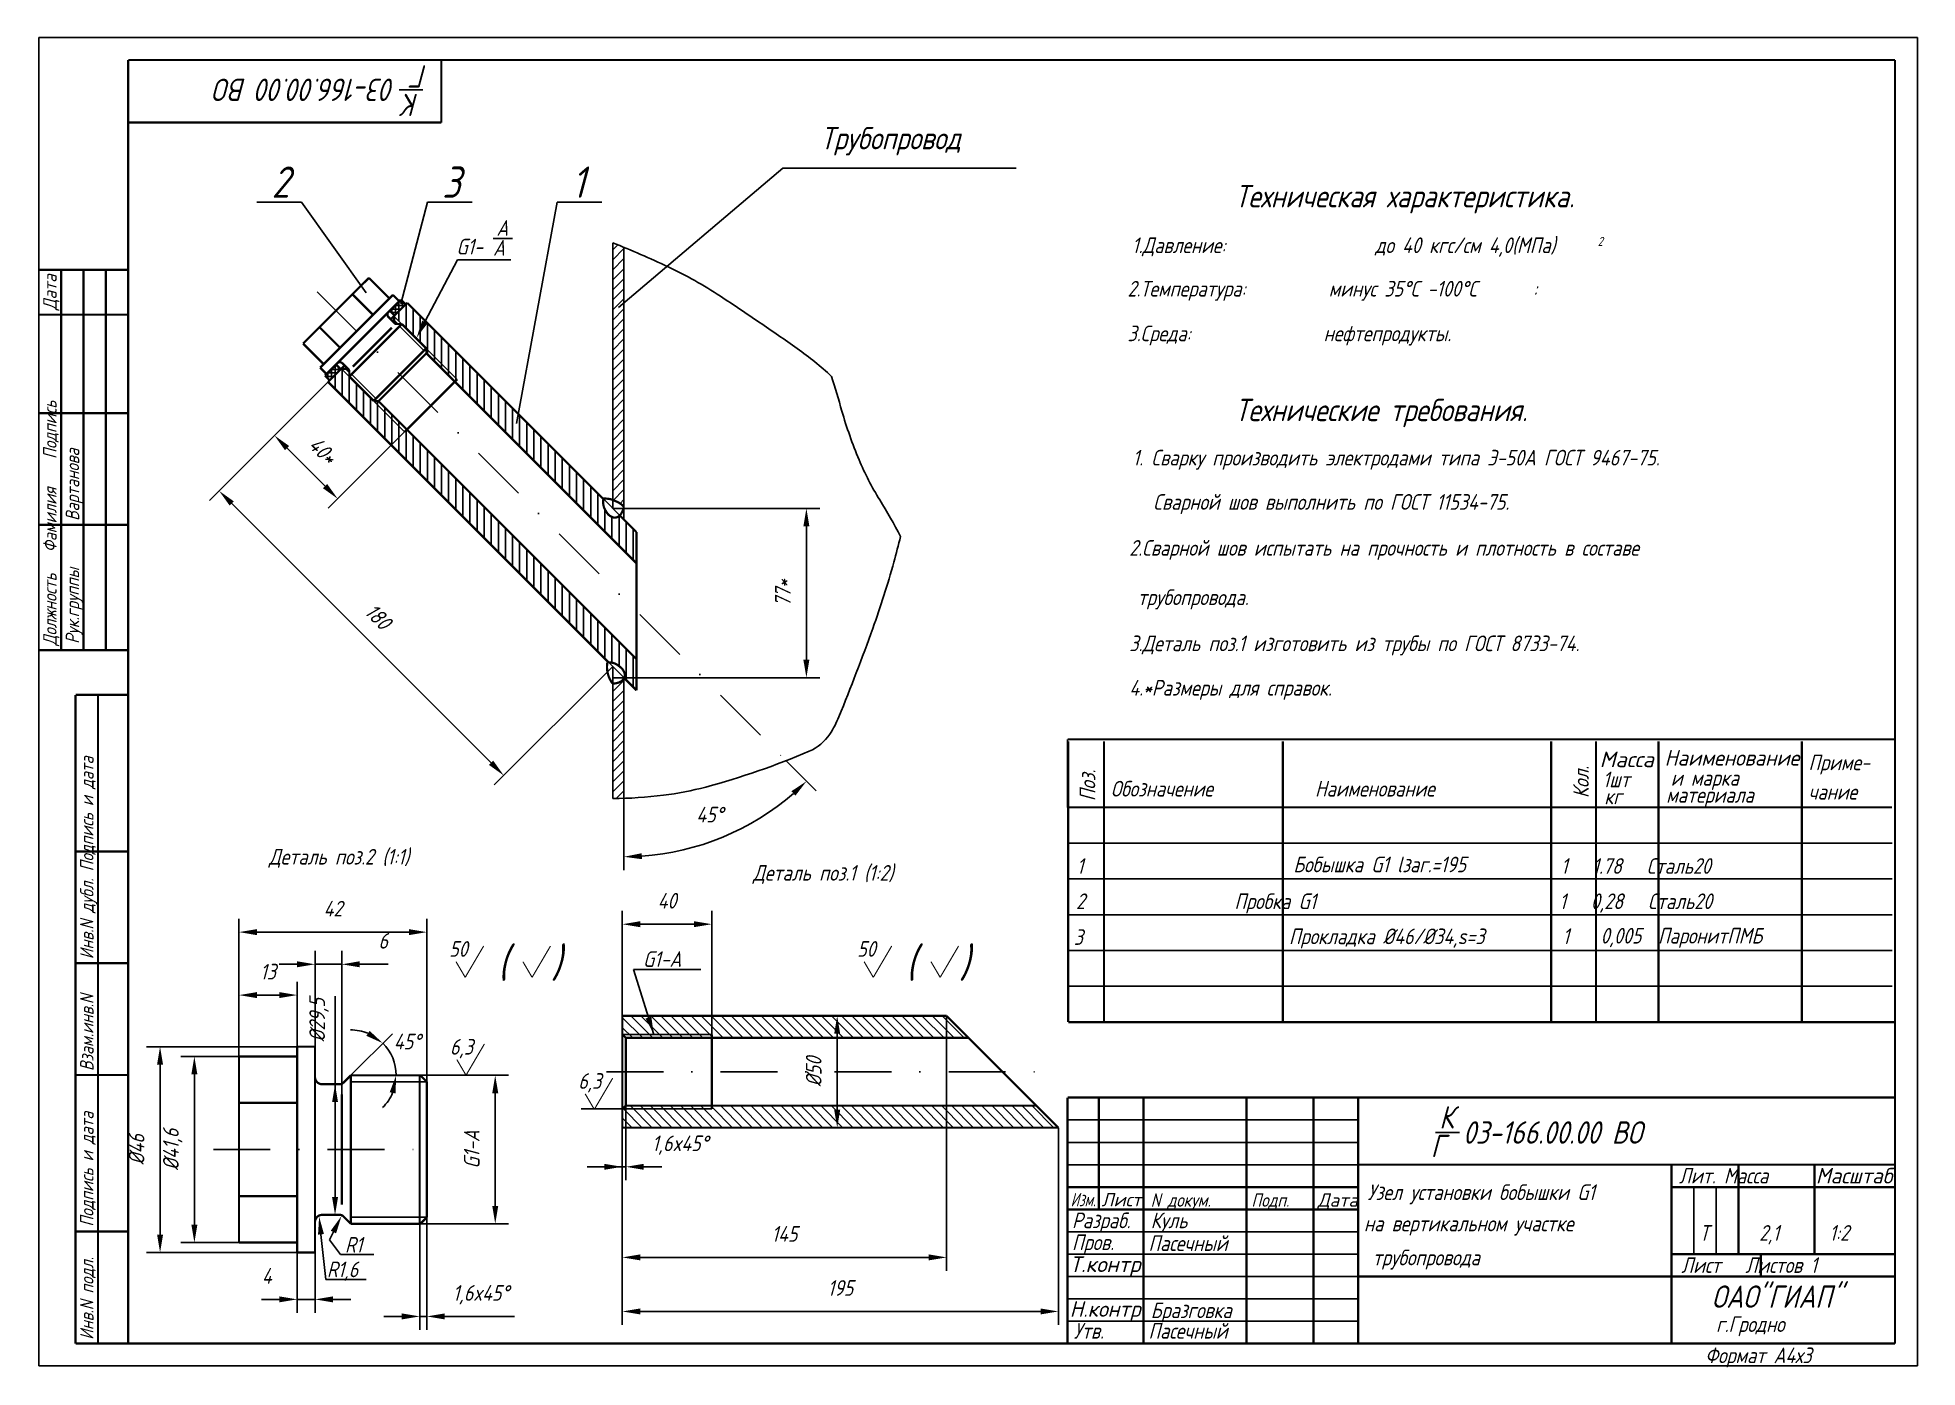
# Model space of a CAD drawing. Extents: x 0 to 420, y 0 to 297.
import ezdxf
from ezdxf.enums import TextEntityAlignment as Align

# ---------------------------------------------------------------- set-up
doc = ezdxf.new("R2010")
doc.units = 0
doc.header["$MEASUREMENT"] = 0
doc.linetypes.add('DASHDOT', pattern=[25.4, 12.7, -6.35, 0, -6.35])
doc.layers.get('0').update_dxf_attribs({"linetype": 'CONTINUOUS'})
doc.layers.get('DEFPOINTS').update_dxf_attribs({"linetype": 'CONTINUOUS'})
doc.styles.add('ROMANC', font='romanc', dxfattribs={"width": 0.8, "oblique": 15, "height": 3.5})
doc.dimstyles.get("Standard").update_dxf_attribs({"dimtxt": 3, "dimasz": 3, "dimexe": 2.5, "dimexo": 2.5, "dimgap": 1.5, "dimtad": 0, "dimtih": 1, "dimtoh": 1, "dimdec": 4, "dimzin": 0, "dimtxsty": 'STANDARD', "dimcen": -3, "dimdle": 1.25, "dimazin": 3, "dimtfac": 0.75, "dimtdec": 4, "dimtofl": 0, "dimtmove": 0, "dimatfit": 3, "dimtvp": 1.5, "dimtolj": 1, "dimtzin": 0})

# ---------------------------------------------------------------- blocks, each defined once
blk = doc.blocks.new('*D1')
at = {"color": 0, "linetype": 'BYBLOCK'}
for p, q in [((1819.71, 491.33), (1865.99, 491.33)), ((1862.99, 457.47), (1862.99, 487.33)), ((1819.71, 453.47), (1865.99, 453.47))]:
    blk.add_line(p, q, dxfattribs=at)
for points in [[(1862.32, 487.33), (1863.66, 487.33), (1862.99, 491.33)], [(1862.32, 457.47), (1863.66, 457.47), (1862.99, 453.47)]]:
    blk.add_solid(points, dxfattribs=at)
at = {"layer": 'DEFPOINTS', "color": 0, "linetype": 'BYBLOCK'}
for p in [(1819.71, 491.33), (1862.99, 491.33), (1819.71, 453.47)]:
    blk.add_point(p, dxfattribs=at)
at = {"color": 0, "linetype": 'BYBLOCK', "style": 'ROMANC', "oblique": 15, "width": 0.8}
blk.add_text('77*', height=3.5, rotation=90, dxfattribs=at).set_placement((1859.49, 472.4), align=Align.CENTER)
blk = doc.blocks.new('*D4')
at = {"color": 0, "linetype": 'BYBLOCK'}
for p, q in [((1741.58, 387.47), (1741.58, 404.2)), ((1754.58, 387.47), (1754.58, 404.2)), ((1745.58, 401.2), (1750.58, 401.2))]:
    blk.add_line(p, q, dxfattribs=at)
for points in [[(1745.58, 401.87), (1745.58, 400.53), (1741.58, 401.2)], [(1750.58, 401.87), (1750.58, 400.53), (1754.58, 401.2)]]:
    blk.add_solid(points, dxfattribs=at)
at = {"layer": 'DEFPOINTS', "color": 0, "linetype": 'BYBLOCK'}
for p in [(1754.58, 401.2), (1741.58, 387.47), (1754.58, 387.47)]:
    blk.add_point(p, dxfattribs=at)
at = {"color": 0, "linetype": 'BYBLOCK', "style": 'ROMANC', "oblique": 15, "width": 0.8}
blk.add_text('13', height=3.5, dxfattribs=at).set_placement((1748.08, 404.7), align=Align.CENTER)
blk = doc.blocks.new('*D5')
at = {"color": 0, "linetype": 'BYBLOCK'}
for p, q in [((1758.58, 370.98), (1758.58, 392.4)), ((1764.58, 360.32), (1764.58, 392.4)), ((1754.58, 389.4), (1750.58, 389.4)), ((1758.58, 389.4), (1764.58, 389.4)), ((1768.58, 389.4), (1772.58, 389.4)), ((1772.58, 389.4), (1774.95, 389.4))]:
    blk.add_line(p, q, dxfattribs=at)
for points in [[(1754.58, 390.07), (1754.58, 388.73), (1758.58, 389.4)], [(1768.58, 390.07), (1768.58, 388.73), (1764.58, 389.4)]]:
    blk.add_solid(points, dxfattribs=at)
at = {"layer": 'DEFPOINTS', "color": 0, "linetype": 'BYBLOCK'}
for p in [(1764.58, 389.4), (1758.58, 370.98), (1764.58, 360.32)]:
    blk.add_point(p, dxfattribs=at)
at = {"color": 0, "linetype": 'BYBLOCK', "style": 'ROMANC', "oblique": 15, "width": 0.8}
blk.add_text('6', height=3.5, dxfattribs=at).set_placement((1773.81, 392.9), align=Align.CENTER)
blk = doc.blocks.new('*D6')
at = {"color": 0, "linetype": 'BYBLOCK'}
for p, q in [((1741.58, 347.98), (1741.58, 399.59)), ((1783.58, 347.98), (1783.58, 399.59)), ((1745.58, 396.59), (1779.58, 396.59))]:
    blk.add_line(p, q, dxfattribs=at)
for points in [[(1745.58, 397.26), (1745.58, 395.92), (1741.58, 396.59)], [(1779.58, 397.26), (1779.58, 395.92), (1783.58, 396.59)]]:
    blk.add_solid(points, dxfattribs=at)
at = {"layer": 'DEFPOINTS', "color": 0, "linetype": 'BYBLOCK'}
for p in [(1783.58, 396.59), (1741.58, 347.98), (1783.58, 347.98)]:
    blk.add_point(p, dxfattribs=at)
at = {"color": 0, "linetype": 'BYBLOCK', "style": 'ROMANC', "oblique": 15, "width": 0.8}
blk.add_text('42', height=3.5, dxfattribs=at).set_placement((1762.58, 400.09), align=Align.CENTER)
blk = doc.blocks.new('*D2')
at = {"color": 0, "linetype": 'BYBLOCK'}
for p, q in [((1741.58, 387.47), (1728.61, 387.47)), ((1731.61, 349.87), (1731.61, 383.47)), ((1741.58, 345.87), (1728.61, 345.87))]:
    blk.add_line(p, q, dxfattribs=at)
for points in [[(1730.94, 383.47), (1732.28, 383.47), (1731.61, 387.47)], [(1730.94, 349.87), (1732.28, 349.87), (1731.61, 345.87)]]:
    blk.add_solid(points, dxfattribs=at)
at = {"layer": 'DEFPOINTS', "color": 0, "linetype": 'BYBLOCK'}
for p in [(1731.61, 387.47), (1741.58, 387.47), (1741.58, 345.87)]:
    blk.add_point(p, dxfattribs=at)
at = {"color": 0, "linetype": 'BYBLOCK', "style": 'ROMANC', "oblique": 15, "width": 0.8}
blk.add_text('%%c41,6', height=3.5, rotation=90, dxfattribs=at).set_placement((1728.11, 366.67), align=Align.CENTER)
blk = doc.blocks.new('*D3')
at = {"color": 0, "linetype": 'BYBLOCK'}
for p, q in [((1754.58, 389.67), (1720.94, 389.67)), ((1723.94, 347.67), (1723.94, 385.67)), ((1754.58, 343.67), (1720.94, 343.67))]:
    blk.add_line(p, q, dxfattribs=at)
for points in [[(1723.27, 385.67), (1724.61, 385.67), (1723.94, 389.67)], [(1723.27, 347.67), (1724.61, 347.67), (1723.94, 343.67)]]:
    blk.add_solid(points, dxfattribs=at)
at = {"layer": 'DEFPOINTS', "color": 0, "linetype": 'BYBLOCK'}
for p in [(1723.94, 389.67), (1754.58, 389.67), (1754.58, 343.67)]:
    blk.add_point(p, dxfattribs=at)
at = {"color": 0, "linetype": 'BYBLOCK', "style": 'ROMANC', "oblique": 15, "width": 0.8}
blk.add_text('%%c46', height=3.5, rotation=90, dxfattribs=at).set_placement((1720.44, 366.67), align=Align.CENTER)
blk = doc.blocks.new('*D7')
at = {"color": 0, "linetype": 'BYBLOCK'}
for p, q in [((1781.98, 364.58), (1801.87, 364.58)), ((1798.87, 335.38), (1798.87, 360.58)), ((1781.98, 331.38), (1801.87, 331.38))]:
    blk.add_line(p, q, dxfattribs=at)
for points in [[(1798.2, 360.58), (1799.54, 360.58), (1798.87, 364.58)], [(1798.2, 335.38), (1799.54, 335.38), (1798.87, 331.38)]]:
    blk.add_solid(points, dxfattribs=at)
at = {"layer": 'DEFPOINTS', "color": 0, "linetype": 'BYBLOCK'}
for p in [(1781.98, 364.58), (1798.87, 364.58), (1781.98, 331.38)]:
    blk.add_point(p, dxfattribs=at)
at = {"color": 0, "linetype": 'BYBLOCK', "style": 'ROMANC', "oblique": 15, "width": 0.8}
blk.add_text('G1-А', height=3.5, rotation=90, dxfattribs=at).set_placement((1795.37, 347.98), align=Align.CENTER)
blk = doc.blocks.new('*D10')
at = {"color": 0, "linetype": 'BYBLOCK'}
for p, q in [((1821.84, 365.37), (1821.84, 401.36)), ((1841.84, 365.37), (1841.84, 401.36)), ((1825.84, 398.36), (1837.84, 398.36))]:
    blk.add_line(p, q, dxfattribs=at)
for points in [[(1825.84, 399.03), (1825.84, 397.69), (1821.84, 398.36)], [(1837.84, 399.03), (1837.84, 397.69), (1841.84, 398.36)]]:
    blk.add_solid(points, dxfattribs=at)
at = {"layer": 'DEFPOINTS', "color": 0, "linetype": 'BYBLOCK'}
for p in [(1841.84, 398.36), (1821.84, 365.37), (1841.84, 365.37)]:
    blk.add_point(p, dxfattribs=at)
at = {"color": 0, "linetype": 'BYBLOCK', "style": 'ROMANC', "oblique": 15, "width": 0.8}
blk.add_text('40', height=3.5, dxfattribs=at).set_placement((1831.84, 401.86), align=Align.CENTER)
blk = doc.blocks.new('*D9')
at = {"color": 0, "linetype": 'BYBLOCK'}
for p, q in [((1889.45, 377.87), (1861.99, 377.87)), ((1864.99, 356.87), (1864.99, 373.87)), ((1889.45, 352.87), (1861.99, 352.87))]:
    blk.add_line(p, q, dxfattribs=at)
for points in [[(1864.32, 373.87), (1865.66, 373.87), (1864.99, 377.87)], [(1864.32, 356.87), (1865.66, 356.87), (1864.99, 352.87)]]:
    blk.add_solid(points, dxfattribs=at)
at = {"layer": 'DEFPOINTS', "color": 0, "linetype": 'BYBLOCK'}
for p in [(1864.99, 377.87), (1889.45, 377.87), (1889.45, 352.87)]:
    blk.add_point(p, dxfattribs=at)
at = {"color": 0, "linetype": 'BYBLOCK', "style": 'ROMANC', "oblique": 15, "width": 0.8}
blk.add_text('%%c50', height=3.5, rotation=90, dxfattribs=at).set_placement((1861.49, 365.37), align=Align.CENTER)
blk = doc.blocks.new('*D8')
at = {"color": 0, "linetype": 'BYBLOCK'}
for p, q in [((1660.71, 158.69), (1660.71, 101.69)), ((1733.21, 158.69), (1733.21, 101.69)), ((1664.71, 104.69), (1729.21, 104.69))]:
    blk.add_line(p, q, dxfattribs=at)
for points in [[(1664.71, 105.36), (1664.71, 104.02), (1660.71, 104.69)], [(1729.21, 105.36), (1729.21, 104.02), (1733.21, 104.69)]]:
    blk.add_solid(points, dxfattribs=at)
at = {"layer": 'DEFPOINTS', "color": 0, "linetype": 'BYBLOCK'}
for p in [(1660.71, 158.69), (1733.21, 158.69), (1733.21, 104.69)]:
    blk.add_point(p, dxfattribs=at)
at = {"color": 0, "linetype": 'BYBLOCK', "style": 'ROMANC', "oblique": 15, "width": 0.8}
blk.add_text('145', height=3.5, dxfattribs=at).set_placement((1696.96, 108.19), align=Align.CENTER)
blk = doc.blocks.new('*X0')
at = {"color": 0}
for p, q in [((1584.15, 596.9), (1586.21, 596.9)), ((1584.32, 592.83), (1584.32, 597.08)), ((1585.91, 594.42), (1585.91, 597.2)), ((1580.97, 593.72), (1585.22, 593.72)), ((1581.07, 592.14), (1583.63, 592.14)), ((1581.15, 592.06), (1581.15, 593.9)), ((1582.56, 595.31), (1586.8, 595.31)), ((1582.74, 591.25), (1582.74, 595.49)), ((1551.67, 563.56), (1555.05, 563.56)), ((1552.4, 565.15), (1556.64, 565.15)), ((1552.58, 562.65), (1552.58, 565.33)), ((1553.99, 566.74), (1558.23, 566.74)), ((1554.16, 562.67), (1554.16, 566.91)), ((1555.57, 568.32), (1556.8, 568.32)), ((1555.75, 564.26), (1555.75, 568.5)), ((1557.34, 565.85), (1557.34, 567.79)), ((1553.25, 561.97), (1553.47, 561.97))]:
    blk.add_line(p, q, dxfattribs=at)

msp = doc.modelspace()

# ---------------------------------------------------------------- linework, layer by layer
for p, q in [((0, 297), (0, 0)), ((0, 297), (420, 297)), ((420, 297), (420, 0)), ((166.36, 267.8), (129.63, 236.63)), ((166.36, 267.8), (218.5, 267.8)), ((48.77, 260.18), (58.77, 260.18)), ((58.77, 260.18), (73.24, 239.96)), ((86.9, 260.18), (80.99, 237.51)), ((86.9, 260.18), (96.9, 260.18)), ((115.9, 260.18), (106.8, 210.71)), ((115.9, 260.18), (125.9, 260.18)), ((101.58147, 252.11), (105.93259, 252.11)), ((128.33617, 191.7365), (128.33617, 251.10878)), ((130.83617, 189.2365), (130.83617, 250.10267)), ((86.32263, 233.42282), (93.60484, 247.31)), ((93.60484, 247.31), (105.51131, 247.31)), ((79.45741, 233.65026), (79.26295, 233.4558)), ((79.45741, 234.67556), (81.17214, 232.96083)), ((80.65949, 232.44818), (86.10421, 227.00346)), ((86.61687, 227.51611), (93.54651, 220.58646)), ((67.71944, 222.93759), (69.43417, 221.22286)), ((68.9392, 223.13205), (68.74474, 222.93759)), ((69.94682, 221.73551), (75.39154, 216.29079)), ((74.87889, 215.77813), (81.80854, 208.84849)), ((85.90976, 212.94971), (81.80854, 208.84849)), ((126.22904, 193.84363), (129.89826, 190.17441)), ((128.33617, 191.7365), (130.83617, 191.7365)), ((127.39419, 157.32314), (130.89903, 153.8183)), ((128.33617, 126.85714), (128.33617, 156.38117)), ((130.83617, 153.88117), (128.33617, 153.88117)), ((130.83617, 126.91051), (130.83617, 153.88117)), ((230, 140.1), (230, 124.89428)), ((230, 116.89428), (414.32083, 116.89428)), ((230, 108.89428), (414.32083, 108.89428)), ((230, 100.89428), (414.32083, 100.89428)), ((230, 92.89428), (414.32083, 92.89428)), ((12.25, 90.05), (19.25, 90.05)), ((137.52296, 74.07553), (132.96941, 88.67)), ((132.96941, 88.67), (148.06, 88.67)), ((230, 84.89428), (414.32083, 84.89428)), ((130.54447, 74.07553), (150.46947, 74.07553)), ((69.77, 63.54), (86.77, 63.54)), ((150.46947, 63.27553), (150.46947, 57.47553)), ((121.28831, 57.47553), (150.46947, 57.47553)), ((230, 55), (295, 55)), ((230, 50), (295, 50)), ((230, 45), (295, 45)), ((63.10552, 29.43164), (64.15953, 19.34)), ((65.89178, 29.95699), (65.00708, 28.1991)), ((69.77, 33.24), (86.77, 33.24)), ((230, 30), (295, 30)), ((65.00708, 28.1991), (67.44, 24.91)), ((67.44, 24.91), (74.95, 24.91)), ((230, 25), (295, 25)), ((64.15953, 19.34), (73.17, 19.34)), ((230, 20), (295, 20)), ((230, 15), (295, 15)), ((230, 10), (295, 10)), ((0, 0), (420, 0))]:
    msp.add_line(p, q)
at = {"linetype": 'CONTINUOUS'}
for p, q in [((85.85, 285.33), (80.55, 285.33)), ((312.3, 52.2), (317.6, 52.2)), ((370, 25), (370, 39.9)), ((375, 25), (375, 39.9))]:
    msp.add_line(p, q, dxfattribs=at)
at = {"color": 0}
for p, q in [((128.33617, 249.57105), (129.436, 250.67089)), ((128.33617, 247.32599), (130.83617, 249.82599)), ((128.33617, 245.08093), (130.83617, 247.58093)), ((128.33617, 242.83586), (130.83617, 245.33586)), ((128.33617, 240.5908), (130.83617, 243.0908)), ((128.33617, 238.34573), (130.83617, 240.84573)), ((80.5325, 233.60047), (80.5325, 235.85672)), ((82.12, 232.01297), (82.12, 237.44422)), ((83.7075, 230.42547), (83.7075, 236.36517)), ((128.33617, 236.10067), (130.83617, 238.60067)), ((128.33617, 233.85561), (130.83617, 236.35561)), ((85.295, 228.83797), (85.295, 234.77767)), ((86.8825, 226.22517), (86.8825, 233.19017)), ((88.47, 224.63767), (88.47, 231.60267)), ((128.33617, 231.61054), (130.83617, 234.11054)), ((128.33617, 229.36548), (130.83617, 231.86548)), ((90.0575, 223.05017), (90.0575, 230.01517)), ((91.645, 221.46267), (91.645, 228.42767)), ((128.33617, 227.12041), (130.83617, 229.62041)), ((128.33617, 224.87535), (130.83617, 227.37535)), ((67.8325, 216.88483), (67.8325, 222.82453)), ((93.2325, 220.27245), (93.2325, 226.84017)), ((94.82, 218.28767), (94.82, 225.25267)), ((96.4075, 216.70017), (96.4075, 223.66517)), ((128.33617, 222.63029), (130.83617, 225.13029)), ((128.33617, 220.38522), (130.83617, 222.88522)), ((66.245, 218.47233), (66.245, 221.56922)), ((69.42, 215.29733), (69.42, 221.23703)), ((71.0075, 213.70983), (71.0075, 219.64953)), ((97.995, 215.11267), (97.995, 222.07767)), ((99.5825, 213.52517), (99.5825, 220.49017)), ((101.17, 211.93767), (101.17, 218.90267)), ((128.33617, 218.14016), (130.83617, 220.64016)), ((72.595, 212.12233), (72.595, 218.06203)), ((74.1825, 210.53483), (74.1825, 216.47453)), ((75.77, 208.94733), (75.77, 215.7251)), ((102.7575, 210.35017), (102.7575, 217.31517)), ((104.345, 208.76267), (104.345, 215.72767)), ((128.33617, 215.89509), (130.83617, 218.39509)), ((128.33617, 213.65003), (130.83617, 216.15003)), ((77.3575, 207.35983), (77.3575, 214.32483)), ((78.945, 205.77233), (78.945, 212.73733)), ((80.5325, 204.18483), (80.5325, 211.14983)), ((105.9325, 207.17517), (105.9325, 214.14017)), ((107.52, 205.58767), (107.52, 212.55267)), ((109.1075, 204.00017), (109.1075, 210.96517)), ((128.33617, 211.40497), (130.83617, 213.90497)), ((128.33617, 209.1599), (130.83617, 211.6599)), ((82.12, 202.59733), (82.12, 209.15995)), ((83.7075, 201.00983), (83.7075, 207.97483)), ((85.295, 199.42233), (85.295, 206.38733)), ((110.695, 202.41267), (110.695, 209.37767)), ((112.2825, 200.82517), (112.2825, 207.79017)), ((113.87, 199.23767), (113.87, 206.20267)), ((128.33617, 206.91484), (130.83617, 209.41484)), ((128.33617, 204.66977), (130.83617, 207.16977)), ((86.8825, 197.83483), (86.8825, 204.79983)), ((88.47, 196.24733), (88.47, 203.21233)), ((115.4575, 197.65017), (115.4575, 204.61517)), ((117.045, 196.06267), (117.045, 203.02767)), ((128.33617, 202.42471), (130.83617, 204.92471)), ((128.33617, 200.17965), (130.83617, 202.67965)), ((90.0575, 194.65983), (90.0575, 201.62483)), ((91.645, 193.07233), (91.645, 200.03733)), ((93.2325, 191.48483), (93.2325, 198.44983)), ((118.6325, 194.47517), (118.6325, 201.44017)), ((120.22, 192.88767), (120.22, 199.85267)), ((121.8075, 191.30017), (121.8075, 198.26517)), ((128.33617, 197.93458), (130.83617, 200.43458)), ((128.33617, 195.68952), (130.83617, 198.18952)), ((94.82, 189.89733), (94.82, 196.86233)), ((96.4075, 188.30983), (96.4075, 195.27483)), ((97.995, 186.72233), (97.995, 193.68733)), ((123.395, 189.71267), (123.395, 196.67767)), ((124.9825, 188.12517), (124.9825, 195.09017)), ((128.33617, 193.44445), (130.83617, 195.94445)), ((129.97855, 192.84177), (130.83617, 193.69939)), ((99.5825, 185.13483), (99.5825, 192.09983)), ((101.17, 183.54733), (101.17, 190.51233)), ((126.57, 186.53767), (126.57, 191.55316)), ((128.1575, 184.95017), (128.1575, 189.82056)), ((129.745, 183.36267), (129.745, 190.0413)), ((102.7575, 181.95983), (102.7575, 188.92483)), ((104.345, 180.37233), (104.345, 187.33733)), ((105.9325, 178.78483), (105.9325, 185.74983)), ((131.3325, 181.77517), (131.3325, 188.74017)), ((132.92, 180.18767), (132.92, 187.15267)), ((107.52, 177.19733), (107.52, 184.16233)), ((109.1075, 175.60983), (109.1075, 182.57483)), ((110.695, 174.02233), (110.695, 180.98733)), ((112.2825, 172.43483), (112.2825, 179.39983)), ((113.87, 170.84733), (113.87, 177.81233)), ((115.4575, 169.25983), (115.4575, 176.22483)), ((117.045, 167.67233), (117.045, 174.63733)), ((118.6325, 166.08483), (118.6325, 173.04983)), ((120.22, 164.49733), (120.22, 171.46233)), ((121.8075, 162.90983), (121.8075, 169.87483)), ((123.395, 161.32233), (123.395, 168.28733)), ((124.9825, 159.73483), (124.9825, 166.69983)), ((126.57, 158.14733), (126.57, 165.11233)), ((128.1575, 157.23682), (128.1575, 163.52483)), ((129.745, 156.47525), (129.745, 161.93733)), ((131.3325, 153.38483), (131.3325, 160.34983)), ((132.92, 151.79733), (132.92, 158.76233)), ((128.33617, 150.78824), (130.83617, 153.28824)), ((128.33617, 148.54317), (130.83617, 151.04317)), ((128.33617, 146.29811), (130.83617, 148.79811)), ((128.33617, 144.05304), (130.83617, 146.55304)), ((128.33617, 141.80798), (130.83617, 144.30798)), ((128.33617, 139.56292), (130.83617, 142.06292)), ((128.33617, 137.31785), (130.83617, 139.81785)), ((128.33617, 135.07279), (130.83617, 137.57279)), ((128.33617, 132.82772), (130.83617, 135.32772)), ((128.33617, 130.58266), (130.83617, 133.08266)), ((128.33617, 128.3376), (130.83617, 130.8376)), ((129.11066, 126.86703), (130.83617, 128.59253)), ((135.03494, 73.35053), (130.46947, 77.91601)), ((132.78987, 73.35053), (130.46947, 75.67094)), ((137.28, 73.35053), (132.355, 78.27553)), ((139.52507, 73.35053), (134.60007, 78.27553)), ((141.77013, 73.35053), (136.84513, 78.27553)), ((144.01519, 73.35053), (139.09019, 78.27553)), ((146.26026, 73.35053), (141.33526, 78.27553)), ((148.50532, 73.35053), (143.58032, 78.27553)), ((150.46947, 73.63145), (145.82539, 78.27553)), ((152.99545, 73.35053), (148.07045, 78.27553)), ((155.24051, 73.35053), (150.31551, 78.27553)), ((157.48558, 73.35053), (152.56058, 78.27553)), ((159.73064, 73.35053), (154.80564, 78.27553)), ((161.97571, 73.35053), (157.05071, 78.27553)), ((164.22077, 73.35053), (159.29577, 78.27553)), ((166.46583, 73.35053), (161.54083, 78.27553)), ((168.7109, 73.35053), (163.7859, 78.27553)), ((170.95596, 73.35053), (166.03096, 78.27553)), ((173.20103, 73.35053), (168.27603, 78.27553)), ((175.44609, 73.35053), (170.52109, 78.27553)), ((177.69115, 73.35053), (172.76615, 78.27553)), ((179.93622, 73.35053), (175.01122, 78.27553)), ((182.18128, 73.35053), (177.25628, 78.27553)), ((184.42635, 73.35053), (179.50135, 78.27553)), ((186.67141, 73.35053), (181.74641, 78.27553)), ((188.91648, 73.35053), (183.99148, 78.27553)), ((191.16154, 73.35053), (186.23654, 78.27553)), ((193.4066, 73.35053), (188.4816, 78.27553)), ((195.65167, 73.35053), (190.72667, 78.27553)), ((197.89673, 73.35053), (192.97173, 78.27553)), ((200.1418, 73.35053), (195.2168, 78.27553)), ((202.38686, 73.35053), (197.66435, 78.07304)), ((204.63192, 73.35053), (199.70692, 78.27553)), ((206.87699, 73.35053), (201.95199, 78.27553)), ((132.6593, 53.27553), (130.46947, 55.46537)), ((134.90436, 53.27553), (130.70436, 57.47553)), ((137.14943, 53.27553), (132.22443, 58.20053)), ((139.39449, 53.27553), (134.46949, 58.20053)), ((141.63955, 53.27553), (136.71455, 58.20053)), ((143.88462, 53.27553), (138.95962, 58.20053)), ((146.12968, 53.27553), (141.33707, 58.06814)), ((148.37475, 53.27553), (143.44975, 58.20053)), ((150.61981, 53.27553), (145.69481, 58.20053)), ((152.86487, 53.27553), (147.93987, 58.20053)), ((155.10994, 53.27553), (150.46947, 57.91601)), ((157.355, 53.27553), (152.43, 58.20053)), ((159.60007, 53.27553), (154.67507, 58.20053)), ((161.84513, 53.27553), (156.92013, 58.20053)), ((164.09019, 53.27553), (159.16519, 58.20053)), ((166.33526, 53.27553), (161.41026, 58.20053)), ((168.58032, 53.27553), (163.65532, 58.20053)), ((170.82539, 53.27553), (165.90039, 58.20053)), ((173.07045, 53.27553), (168.14545, 58.20053)), ((175.31551, 53.27553), (170.39051, 58.20053)), ((177.56058, 53.27553), (172.63558, 58.20053)), ((179.80564, 53.27553), (174.88064, 58.20053)), ((182.05071, 53.27553), (177.12571, 58.20053)), ((184.29577, 53.27553), (179.37077, 58.20053)), ((186.54083, 53.27553), (181.61583, 58.20053)), ((188.7859, 53.27553), (183.8609, 58.20053)), ((191.03096, 53.27553), (186.10596, 58.20053)), ((193.27603, 53.27553), (188.35103, 58.20053)), ((195.52109, 53.27553), (190.59609, 58.20053)), ((197.76615, 53.27553), (192.84115, 58.20053)), ((200.01122, 53.27553), (195.08622, 58.20053)), ((202.25628, 53.27553), (197.33128, 58.20053)), ((204.50135, 53.27553), (199.57635, 58.20053)), ((206.74641, 53.27553), (201.82141, 58.20053)), ((208.99148, 53.27553), (204.06648, 58.20053)), ((211.23654, 53.27553), (206.31154, 58.20053)), ((213.4816, 53.27553), (208.5566, 58.20053)), ((215.72667, 53.27553), (210.80167, 58.20053)), ((217.97173, 53.27553), (213.04673, 58.20053)), ((220.2168, 53.27553), (215.2918, 58.20053)), ((222.46186, 53.27553), (217.53686, 58.20053)), ((224.70692, 53.27553), (219.78192, 58.20053)), ((226.95199, 53.27553), (222.02699, 58.20053))]:
    msp.add_line(p, q, dxfattribs=at)
at = {"linetype": 'DASHDOT'}
for p, q in [((62.23621, 240.15879), (167.07235, 135.32265)), ((126.94, 65.77553), (224.78, 65.77553)), ((39.08, 48.39), (89.83, 48.39))]:
    msp.add_line(p, q, dxfattribs=at)
at = {"color": 0, "linetype": 'BYBLOCK'}
for p, q in [((64.69655, 220.02078), (38.21157, 193.53579)), ((87.67753, 214.71747), (64.7287, 191.76865)), ((109.27633, 210.79633), (104.70817, 215.36449)), ((55.53632, 205.20368), (64.0216, 196.7184)), ((91.59867, 193.11867), (87.03051, 197.68683)), ((43.16132, 192.82868), (101.14407, 134.84593)), ((128.33617, 156.38117), (101.85118, 129.89618)), ((167.07235, 135.32265), (173.77188, 128.62312)), ((130.83617, 126.91051), (130.83617, 110.83857)), ((66.25, 37.79), (66.25, 82.65)), ((168.5148, 78.27553), (162.05444, 78.27553)), ((69.77, 64.99), (79.06143, 74.28143)), ((130.46947, 65.77553), (130.46947, 9.19)), ((130.46947, 65.77553), (130.46947, 41.53)), ((131.26947, 65.77553), (131.26947, 41.53)), ((168.5148, 53.27553), (162.05444, 53.27553)), ((227.96947, 53.27553), (227.96947, 9.19)), ((85.17, 48.39), (85.17, 8.08)), ((86.77, 48.39), (86.77, 8.08)), ((122.6, 44.53), (131.26947, 44.53)), ((135.26947, 44.53), (139.26947, 44.53)), ((57.77, 25.39), (57.77, 11.89)), ((61.77, 25.39), (61.77, 11.89)), ((53.77, 14.89), (49.77, 14.89)), ((57.77, 14.89), (61.77, 14.89)), ((65.77, 14.89), (69.77, 14.89)), ((81.17, 11.08), (77.17, 11.08)), ((86.77, 11.08), (85.17, 11.08)), ((90.77, 11.08), (106.4, 11.08)), ((134.46947, 12.19), (223.96947, 12.19))]:
    msp.add_line(p, q, dxfattribs=at)
for points, const_width in [([(20, 292), (20, 5)], 0.5), ([(20, 292), (415, 292)], 0.5), ([(90, 292), (90, 278)], 0.5), ([(415, 292), (415, 5)], 0.5), ([(20, 278), (90, 278)], 0.5), ([(0, 245.05), (20, 245.05)], 0.5), ([(5, 245.05), (5, 160.05)], 0.5), ([(10, 245.05), (10, 160.05)], 0.5), ([(15, 245.05), (15, 160.05)], 0.5), ([(73.81823, 243.28459), (59.11041, 228.57677)], 0.5), ([(79.19224, 239.46621), (62.92879, 223.20276)], 0.5), ([(74.74562, 235.01959), (70.14943, 239.61578)], 0.5), ([(73.81823, 243.28459), (78.41443, 238.68839)], 0.5), ([(79.19224, 239.46621), (80.60646, 238.052)], 0.5), ([(63.98945, 221.43499), (78.20229, 235.64784)], 0.5), ([(80.96001, 238.40555), (78.20229, 235.64784)], 0.5), ([(78.48514, 235.93068), (79.5458, 234.87002)], 0.5), ([(82.37422, 237.69845), (78.69727, 234.02149)], 0.5), ([(80.96001, 238.40555), (82.02067, 237.34489)], 0.5), ([(82.37422, 237.69845), (126.22904, 193.84363)], 0.5), ([(0, 235.05), (20, 235.05)], 0.5), ([(67.37541, 227.64938), (62.77922, 232.24557)], 0.5), ([(81.17214, 232.96083), (69.43417, 221.22286)], 0.5), ([(78.9589, 232.1618), (70.2332, 223.4361)], 0.5), ([(78.20229, 234.51646), (79.61148, 233.10728)], 0.5), ([(79.45741, 233.65026), (79.45741, 234.78163)], 0.5), ([(79.45741, 233.65026), (80.14684, 232.96083)], 0.5), ([(79.96504, 232.96083), (81.17214, 232.96083)], 0.5), ([(81.17214, 232.96083), (86.61687, 227.51611)], 0.5), ([(59.11041, 228.57677), (63.70661, 223.98057)], 0.5), ([(86.61687, 227.51611), (74.87889, 215.77813)], 0.5), ([(86.6699, 226.43777), (86.6699, 227.46307)], 0.5), ([(62.92879, 223.20276), (64.343, 221.78854)], 0.5), ([(64.69655, 220.02078), (68.37351, 223.69773)], 0.5), ([(66.46432, 223.90986), (67.52498, 222.8492)], 0.5), ([(68.74474, 222.93759), (67.61337, 222.93759)], 0.5), ([(67.87854, 224.19271), (69.28772, 222.78352)], 0.5), ([(68.74474, 222.93759), (69.43417, 222.24816)], 0.5), ([(86.6699, 226.43777), (75.95723, 215.7251)], 0.5), ([(86.6699, 226.43777), (133.63947, 179.4682)], 0.5), ([(63.98945, 221.43499), (65.05011, 220.37433)], 0.5), ([(64.69655, 220.02078), (127.39419, 157.32314)], 0.5), ([(69.43417, 222.42996), (69.43417, 221.22286)], 0.5), ([(69.43417, 221.22286), (74.87889, 215.77813)], 0.5), ([(81.80854, 208.84849), (93.54651, 220.58646)], 0.5), ([(75.95723, 215.7251), (74.93193, 215.7251)], 0.5), ([(75.95723, 215.7251), (133.63947, 158.04287)], 0.5), ([(0, 213.05), (20, 213.05)], 0.5), ([(129.61437, 193.07589), (128.16418, 193.70194)], 0.5), ([(129.89826, 190.17441), (133.63947, 186.4332)], 0.5), ([(0, 188.05), (20, 188.05)], 0.5), ([(133.63947, 151.07786), (133.63947, 186.4332)], 0.5), ([(130.89903, 153.8183), (133.63947, 151.07786)], 0.5), ([(230, 140.1), (415.01247, 140.1)], 0.5), ([(230.14556, 76.89428), (230.14556, 139.67877)], 0.5), ([(238.14556, 76.89428), (238.14556, 139.67877)], 0.5), ([(278.14556, 76.89428), (278.14556, 139.67877)], 0.5), ([(338.14556, 76.89428), (338.14556, 139.67877)], 0.5), ([(348.14556, 76.89428), (348.14556, 139.67877)], 0.5), ([(362.14556, 76.89428), (362.14556, 139.67877)], 0.5), ([(394.14556, 76.89428), (394.14556, 139.67877)], 0.5), ([(230, 124.89428), (414.32083, 124.89428)], 0.5), ([(95.35, 86.89), (99.4625, 93.89)], 0.25), ([(110.3, 86.89), (114.4125, 93.89)], 0.25), ([(186.58, 86.89), (190.6925, 93.89)], 0.25), ([(201.53, 86.89), (205.6425, 93.89)], 0.25), ([(8.25, 90.05), (20.25, 90.05)], 0.5), ([(95.35, 86.89), (93.29375, 90.39)], 0.25), ([(110.3, 86.89), (108.24375, 90.39)], 0.25), ([(186.58, 86.89), (184.52375, 90.39)], 0.25), ([(201.53, 86.89), (199.47375, 90.39)], 0.25), ([(130.46947, 78.27553), (130.46947, 65.77553)], 0.5), ([(130.46947, 78.27553), (202.96947, 78.27553)], 0.5), ([(227.96947, 53.27553), (202.96947, 78.27553)], 0.5), ([(230.14556, 76.89428), (415, 76.89428)], 0.5), ([(57.77, 71.39), (57.77, 25.39)], 0.5), ([(57.77, 71.39), (61.77, 71.39)], 0.5), ([(61.77, 71.39), (61.77, 25.39)], 0.5), ([(95.53, 65), (99.6425, 72)], 0.25), ([(131.26947, 73.35053), (130.46947, 74.15053)], 0.5), ([(131.26947, 73.35053), (207.89447, 73.35053)], 0.5), ([(131.26947, 73.35053), (131.26947, 58.20053)], 0.5), ([(150.46947, 57.47553), (150.46947, 74.07553)], 0.5), ([(44.77, 69.19), (44.77, 27.59)], 0.5), ([(44.77, 69.19), (57.77, 69.19)], 0.5), ([(95.53, 65), (93.47375, 68.5)], 0.25), ([(63.37, 62.99), (67.35579, 62.99)], 0.5), ([(68.06289, 63.28289), (69.77, 64.99)], 0.5), ([(69.77, 64.99), (85.17, 64.99)], 0.5), ([(69.77, 64.99), (69.77, 31.79)], 0.5), ([(85.17, 64.99), (85.17, 31.79)], 0.5), ([(86.77, 63.54), (85.32, 64.99)], 0.5), ([(86.77, 63.54), (86.77, 33.24)], 0.5), ([(124.21, 57.36), (128.3225, 64.36)], 0.25), ([(130.46947, 53.27553), (130.46947, 65.77553)], 0.5), ([(57.77, 58.81305), (44.77, 58.81305)], 0.5), ([(67.77, 60.73), (67.77, 36.05)], 0.5), ([(124.21, 57.36), (122.15375, 60.86)], 0.25), ([(230, 60), (415, 60)], 0.5), ([(230, 60), (230, 5)], 0.5), ([(131.26947, 58.20053), (130.46947, 57.40053)], 0.5), ([(131.26947, 58.20053), (223.04447, 58.20053)], 0.5), ([(130.46947, 53.27553), (227.96947, 53.27553)], 0.5), ([(57.77, 37.96695), (44.77, 37.96695)], 0.5), ([(63.37, 33.79), (67.35579, 33.79)], 0.5), ([(68.06289, 33.49711), (69.77, 31.79)], 0.5), ([(69.77, 31.79), (85.17, 31.79)], 0.5), ([(86.77, 33.24), (85.32, 31.79)], 0.5), ([(44.77, 27.59), (57.77, 27.59)], 0.5), ([(57.77, 25.39), (61.77, 25.39)], 0.5), ([(8.25, 5), (415, 5)], 0.5)]:
    msp.add_lwpolyline(points, dxfattribs=dict(const_width=const_width))
for points in [[(177.23313, 221.25986, 0.033045891), (169.58, 227.47, 0.004353588), (161.13016, 233.33696, 0.004258684), (152.39, 239.185, 0.034788382), (140.69655, 245.75071, 0.016517777), (128.33617, 251.10878)], [(177.23313, 221.25986, -0.006920743), (179.56021, 213.50985, 0.030298639), (183.395, 202.615, 0.037679369), (188.00823, 193.63005, -0.014872979), (192.68705, 185.45683, -0.028938585)], [(128.33617, 126.85714, 0.028292123), (139.68033, 127.601, 0.035143905), (149.125, 129.44, 0.035144168), (172.26872, 137.44042, 0.147045916), (176.855, 141.265, 0.049414256), (178.90146, 145.14867, 0.010227063), (186.47, 164.91, 0.018984441), (191.17171, 179.72304, 0.005503919), (192.68705, 185.45683)]]:
    msp.add_lwpolyline(points, format="xyb")
at = {"const_width": 0.5}
for points in [[(78.20229, 235.64784, 0.414213562), (78.20229, 234.51646, 0.414213562)], [(79.61148, 233.10728, 0.198912367), (79.96504, 232.96083, 0.198912367)], [(67.87854, 224.19271, 0.414213562), (66.74716, 224.19271, 0.414213562)], [(69.43417, 222.42996, 0.198912367), (69.28772, 222.78352, 0.198912367)], [(126.24299, 193.93568, 0.068965554), (126.21437, 192.68824, 0.068965554)], [(127.21283, 193.89477, 0.039478933), (126.24299, 193.93568, 0.039478933)], [(128.16418, 193.70194, 0.039478933), (127.21283, 193.89477, 0.039478933)], [(130.85752, 192.10145, 0.064407089), (129.61437, 193.07589, 0.064407089)], [(126.21437, 192.68824, 0.083157613), (126.50167, 191.69179, 0.083157613)], [(126.50167, 191.69179, 0.04485924), (127.12677, 190.64016, 0.04485924)], [(127.12677, 190.64016, 0.075476326), (127.63826, 190.11961, 0.075476326)], [(127.63826, 190.11961, 0.097747096), (128.50471, 189.70254, 0.097747096)], [(128.50471, 189.70254, 0.143951026), (129.16456, 189.72378, 0.143951026)], [(129.16456, 189.72378, 0.07711143), (129.65953, 189.97648, 0.07711143)], [(129.65953, 189.97648, 0.067761185), (130.11678, 190.41218, 0.067761185)], [(130.11678, 190.41218, 0.057241317), (130.42046, 190.89672, 0.057241317)], [(130.42046, 190.89672, 0.040204568), (130.71069, 191.65596, 0.040204568)], [(130.71069, 191.65596, 0.077637045), (130.78183, 192.20097, 0.077637045)], [(127.0483, 156.35618, 0.039478933), (127.11462, 155.38775, 0.039478933)], [(127.13502, 157.323, 0.039478933), (127.0483, 156.35618, 0.039478933)], [(127.11462, 155.38775, 0.064407089), (127.54494, 153.86795, 0.064407089)], [(128.37543, 157.18767, 0.068965554), (127.13502, 157.323, 0.068965554)], [(129.32555, 156.77209, 0.083157613), (128.37543, 157.18767, 0.083157613)], [(130.28606, 156.01439, 0.04485924), (129.32555, 156.77209, 0.04485924)], [(130.73498, 155.439, 0.075476326), (130.28606, 156.01439, 0.075476326)], [(131.03474, 154.52531, 0.097747096), (130.73498, 155.439, 0.097747096)], [(127.54494, 153.86795, 0.06007142), (128.28318, 152.59213, 0.06007142)], [(128.28318, 152.59213, 0.074196698), (128.80872, 152.59477, 0.074196698)], [(128.80872, 152.59477, 0.040204568), (129.59947, 152.78285, 0.040204568)], [(129.59947, 152.78285, 0.057241317), (130.11968, 153.02032, 0.057241317)], [(130.11968, 153.02032, 0.067761185), (130.61161, 153.41643, 0.067761185)], [(130.61161, 153.41643, 0.07711143), (130.92709, 153.87397, 0.07711143)], [(130.92709, 153.87397, 0.143951026), (131.03474, 154.52531, 0.143951026)], [(61.77, 64.59, 0.414213562), (63.37, 62.99, 0.414213562)], [(67.35579, 62.99, 0.198912367), (68.06289, 63.28289, 0.198912367)], [(63.37, 33.79, 0.414213562), (61.77, 32.19, 0.414213562)], [(68.06289, 33.49711, 0.198912367), (67.35579, 33.79, 0.198912367)]]:
    msp.add_lwpolyline(points, format="xyb", dxfattribs=at)
at = {"linetype": 'CONTINUOUS', "const_width": 0.5}
for points in [[(20.25, 160.05), (0, 160.05)], [(20.25, 150.05), (8.25, 150.05)], [(8.25, 5), (8.25, 150.05)], [(13.25, 5), (13.25, 150.05)], [(20.25, 115.05), (8.25, 115.05)], [(20.25, 65.05), (8.25, 65.05)], [(237, 35), (237, 60)], [(247, 5), (247, 60)], [(270, 5), (270, 60)], [(285, 5), (285, 60)], [(295, 5), (295, 60)], [(295, 45), (415, 45)], [(365, 5), (365, 45)], [(380, 25), (380, 45)], [(397, 25), (397, 45)], [(295, 40), (230, 40)], [(365, 40), (415, 40)], [(295, 35), (230, 35)], [(20.25, 30.05), (8.25, 30.05)], [(365, 25), (415, 25)], [(385, 20), (385, 25)], [(295, 20), (415, 20)]]:
    msp.add_lwpolyline(points, dxfattribs=at)
at = {"color": 0, "linetype": 'BYBLOCK'}
for centre, radius, start, end in [((130.83617, 171.55883), 57.72027, 273.9713781, 311.0286219), ((69.77, 64.99), 10.14007, 67.7509022, 90.5018044), ((69.77, 64.99), 10.14007, 0, 45), ((69.77, 64.99), 10.14007, 314.4981956, 337.2490978)]:
    msp.add_arc(centre, radius, start, end, dxfattribs=at)
for points in [[(86.91304, 233.11322), (85.73221, 233.73243), (84.465, 229.88034)], [(136.95503, 78.09702), (135.68221, 77.69989), (137.51, 74.08)], [(62.44246, 29.36239), (63.76858, 29.50089), (62.69, 33.41)], [(65.29628, 30.25669), (66.48729, 29.65728), (67.69, 33.53)]]:
    msp.add_solid(points)
for points in [[(56.00772, 205.67509), (55.06491, 204.73228), (52.70789, 208.03211)], [(43.63272, 193.30009), (42.68991, 192.35728), (40.33289, 195.65711)], [(64.493, 197.18981), (63.55019, 196.247), (66.85003, 193.88997)], [(101.61548, 135.31733), (100.67267, 134.37452), (103.9725, 132.0175)], [(168.27104, 128.50317), (169.18061, 127.52826), (171.65056, 130.74444)], [(134.85686, 113.3109), (134.81066, 114.64343), (130.83617, 113.83857)], [(73.97854, 74.93023), (73.24021, 73.81998), (76.94011, 72.16011)], [(78.46755, 61.20007), (79.77469, 60.93709), (79.91007, 64.99)], [(65.58333, 58.99), (66.91667, 58.99), (66.25, 62.99)], [(126.46947, 45.19667), (126.46947, 43.86333), (130.46947, 44.53)], [(135.26947, 45.19667), (135.26947, 43.86333), (131.26947, 44.53)], [(65.58333, 37.79), (66.91667, 37.79), (66.25, 33.79)], [(53.77, 15.55667), (53.77, 14.22333), (57.77, 14.89)], [(65.77, 15.55667), (65.77, 14.22333), (61.77, 14.89)], [(134.46947, 12.85667), (134.46947, 11.52333), (130.46947, 12.19)], [(223.96947, 12.85667), (223.96947, 11.52333), (227.96947, 12.19)], [(81.17, 11.74667), (81.17, 10.41333), (85.17, 11.08)], [(90.77, 11.74667), (90.77, 10.41333), (86.77, 11.08)]]:
    msp.add_solid(points, dxfattribs=at)
at = {"layer": 'DEFPOINTS', "color": 0, "linetype": 'BYBLOCK'}
for p in [(62.23621, 240.15879), (73.53539, 228.85961), (73.53539, 228.85961), (73.53539, 228.85961), (73.53539, 228.85961), (87.67753, 214.71747), (87.67753, 214.71747), (109.27633, 210.79633), (66.85003, 193.88997), (88.09117, 196.62617), (91.59867, 193.11867), (128.33617, 191.7365), (137.175, 165.22), (137.175, 165.22), (128.33617, 153.88117), (130.83617, 153.88117), (167.07235, 135.32265), (103.9725, 132.0175), (130.83617, 126.91051), (163.99, 124.31), (168.5148, 78.27553), (76.98, 72.12), (68.06289, 63.28289), (69.77, 64.99), (69.77, 64.99), (85.17, 64.99), (130.46947, 65.77553), (130.46947, 65.77553), (130.46947, 65.77553), (130.46947, 65.77553), (130.46947, 65.77553), (130.46947, 65.77553), (131.26947, 65.77553), (150.46947, 65.77553), (150.46947, 65.77553), (220.46947, 65.77553), (220.46947, 65.77553), (64.63, 62.99), (67.35579, 62.99), (163.55444, 53.27553), (168.5148, 53.27553), (227.96947, 53.27553), (85.17, 48.39), (86.77, 48.39), (131.26947, 44.53), (67.35579, 33.79), (57.77, 25.39), (61.77, 25.39), (61.77, 14.89), (85.17, 11.08), (227.96947, 12.19)]:
    msp.add_point(p, dxfattribs=at)

# ---------------------------------------------------------------- block references
at = {"xscale": 0.5, "yscale": 0.5, "zscale": 0.5}
msp.add_blockref('*X0', (-711.63, -60.56), dxfattribs=at)

# ---------------------------------------------------------------- texts
at = {"linetype": 'CONTINUOUS', "style": 'ROMANC', "oblique": 15, "width": 0.8}
for s, height, rotation, p in [('Г', 5, 180, (86.95, 290.83)), ('03-166.00.00 ВО', 5, 180, (79.75, 287.83)), ('К', 5, 180, (85.05, 284.43)), ('Инв.N дубл. Подпись и дата', 3, 90, (12.25, 90.95)), ('Взам.инв.N', 3, 90, (12.25, 65.95)), ('Подпись и дата', 3, 90, (12.25, 31.15)), ('Инв.N подл.', 3, 90, (12.25, 5.85))]:
    msp.add_text(s, height=height, rotation=rotation, dxfattribs=at).set_placement(p)
at = {"style": 'ROMANC', "oblique": 15, "width": 0.8}
for s, height, p in [('Трубопровод', 5, (174.78, 272.01)), ('2', 7, (52.06, 261.18)), ('3', 7, (90.19, 261.18)), ('1', 7, (119.19, 261.18)), ('Техническая характеристика.', 5, (267.45, 259.04)), ('А', 3.5, (102.32209, 252.68257)), ('1.Давление:                  до 40 кгс/см 4,0(МПа)', 3.5, (244.43, 248.82)), ('2', 2, (348.55, 250.44)), ('G1-', 3.5, (93.38, 248.52)), ('А', 3.5, (101.58147, 248.24188)), ('2.Температура:          минус 35%%DС -100%%DС', 3.5, (243.41, 239.1)), (':', 3.5, (334.07, 239.12)), ('3.Среда:                нефтепродукты.', 3.5, (243.41, 229.11)), ('Технические требования.', 5, (267.45, 211.24)), ('1. Сварку производить электродами типа Э-50А ГОСТ 9467-75.', 3.5, (244.56, 201.33)), ('Сварной шов выполнить по ГОСТ 11534-75.', 3.5, (249.16, 191.43)), ('2.Сварной шов испытать на прочность и плотность в составе', 3.5, (243.81, 181.16)), (' трубопровода.', 3.5, (243.81, 170.12)), ('3.Деталь поз.1 изготовить из трубы по ГОСТ 8733-74.', 3.5, (243.81, 159.81)), ('4.*Размеры для справок.', 3.5, (243.81, 149.87)), ('Приме-', 3.5, (395.64668, 133.18831)), ('Обозначение', 3.5, (239.68289, 127.31338)), ('Наименование', 3.5, (285.33083, 127.31338)), ('1шт', 3.5, (349.65292, 129.38688)), ('и марка', 3.5, (364.8689, 129.73247)), ('кг', 3.5, (349.99874, 125.58545)), ('материала', 3.5, (363.83145, 125.93104)), ('чание', 3.5, (395.64668, 126.62221)), ('Деталь поз.2 (1:1)', 3.5, (51.45, 112.1)), ('1', 3.5, (232.07491, 110.03415)), ('Бобышка G1 lзаг.=195', 3.5, (280.48938, 110.37974)), ('1   1.78   Сталь20', 3.5, (340.31585, 110.03415)), ('Деталь поз.1 (1:2)', 3.5, (159.69, 108.5)), ('2                  Пробка G1', 3.5, (231.9, 102.15)), ('1   0,28   Сталь20  ', 3.5, (339.97, 102.15)), ('3', 3.5, (231.38327, 94.13727)), ('Прокладка %%C46/%%c34,s=3', 3.5, (279.50938, 94.30168)), ('1', 3.5, (340.68, 94.35)), ('0,005  ПаронитПМБ', 3.5, (349.18, 94.44)), ('50', 3.5, (91.75, 91.49)), ('(', 7, (102.65, 86.79)), (')', 7, (114.6, 86.79)), ('G1-А', 3.5, (135.1, 89.22)), ('50', 3.5, (182.98, 91.49)), ('(', 7, (193.88, 86.79)), (')', 7, (205.83, 86.79)), ('6,3', 3.5, (91.93, 69.6)), ('6,3', 3.5, (120.61, 61.96)), ('R1', 3.5, (68.47, 25.34)), ('R1,6', 3.5, (64.43, 19.84)), ('Формат А4х3', 3.5, (372.54, 0.63))]:
    msp.add_text(s, height=height, dxfattribs=at).set_placement(p)
at = {"style": 'ROMANC', "oblique": 15, "width": 0.602151}
msp.add_text('Дата', height=3, rotation=90, dxfattribs=at).set_placement((4, 236.05), (4, 244.05), align=Align.FIT)
at = {"style": 'ROMANC', "oblique": 15, "width": 0.8}
for s, height, p in [('Должность   Фамилия    Подпись   ', 3, (4, 161.05)), ('Вартанова', 3, (9.05, 188.95)), ('Рук.группы', 3, (9.05, 161.45)), ('Поз.', 3.5, (236.22472, 126.27662)), ('Кол.', 3.5, (346.54056, 126.96779))]:
    msp.add_text(s, height=height, rotation=90, dxfattribs=at).set_placement(p)
at = {"color": 0, "linetype": 'BYBLOCK', "style": 'ROMANC', "oblique": 15, "width": 0.8}
for s, rotation, p in [('40*', 315, (62.25383, 203.43592)), ('180', 315, (74.62757, 166.31218)), ('%%c29,5', 90, (64, 77.35))]:
    msp.add_text(s, height=3.5, rotation=rotation, dxfattribs=at).set_placement(p, align=Align.CENTER)
at = {"style": 'ROMANC', "oblique": 15}
for s, width, p, p2 in [('Масса', 0.789367, (348.96129, 133.87948), (361.06491, 133.87948)), ('Наименование', 0.77809, (363.48563, 134.22506), (393.57177, 134.22506))]:
    msp.add_text(s, height=3.5, dxfattribs=dict(at, width=width)).set_placement(p, p2, align=Align.FIT)
at = {"color": 0, "linetype": 'BYBLOCK', "style": 'ROMANC', "oblique": 15, "width": 0.8}
for s, p in [('45%%d', (150, 121.52)), ('45%%d', (82.38, 70.79)), ('1,6x45%%D', (143.37016, 48.03)), ('4', (50.98827, 18.39)), ('1,6x45%%D', (98.83931, 14.58)), ('195', (179.21947, 15.69))]:
    msp.add_text(s, height=3.5, dxfattribs=at).set_placement(p, align=Align.CENTER)
at = {"linetype": 'CONTINUOUS', "style": 'ROMANC', "oblique": 15, "width": 0.8}
for s, height, p in [('К', 5, (313.1, 53.1)), ('03-166.00.00 ВО', 5, (318.4, 49.7)), ('Г', 5, (311.2, 46.7)), ('Лит. Масса', 3.5, (366.7, 40.8)), ('N докум.  ', 3, (248.6, 35.6)), ('Подп.  ', 3, (271.1, 35.6)), ('Узел установки бобышки G1', 3.5, (297.1, 37.1)), ('Разраб.', 3.5, (231, 30.8)), ('Куль', 3.5, (248.6, 30.8)), ('Пров.', 3.5, (231, 25.9)), (' на вертикальном участке', 3.5, (294.42, 30.1)), ('Т', 3.5, (371.3, 28)), ('  2,1', 3.5, (380.92, 28)), ('1:2', 3.5, (400.3, 28)), ('Пасечный', 3.5, (248.1, 25.7)), ('трубопровода', 3.5, (298.21, 22.5)), ('Лист   Листов 1', 3.5, (367.2, 20.8)), ('ОАО"ГИАП"', 5, (374, 13)), ('Бразговка', 3.5, (248.6, 10.7)), ('Утв.   ', 3.5, (231.4, 6.1)), ('Пасечный', 3.5, (248.1, 6.1)), ('г.Гродно', 3.5, (375, 7.6))]:
    msp.add_text(s, height=height, dxfattribs=at).set_placement(p)
at = {"linetype": 'CONTINUOUS', "style": 'ROMANC', "oblique": 15}
for s, height, width, p, p2 in [('Масштаб', 3.5, 0.653503, (397.3, 40.8), (414.4, 40.8)), ('Изм.', 3, 0.603077, (230.7, 35.7), (236.3, 35.7)), ('Лист', 3, 0.692222, (237.6, 35.7), (246.5, 35.7)), ('Дата', 3, 0.677419, (285.9, 35.6), (294.9, 35.6)), ('Т.контр', 3.5, 0.691971, (230.5, 21), (246.3, 21)), ('Н.контр', 3.5, 0.667606, (230.5, 11), (246.3, 11))]:
    msp.add_text(s, height=height, dxfattribs=dict(at, width=width)).set_placement(p, p2, align=Align.FIT)

# ---------------------------------------------------------------- dimensions: what is measured, and where the dimension line sits
for base, p1, p2, text, picture, middle, set_off in [((171.62, 191.7365), (128.33617, 153.88117), (128.33617, 191.7365), '77*', '*D1', (168.12, 172.80883), (-1691.37, -299.59)), ((178.51, 78.27553), (202.96947, 53.27553), (202.96947, 78.27553), '%%c50', '*D9', (175.01, 65.77553), (-1686.48, -299.59)), ((27.13, 71.39), (57.77, 25.39), (57.77, 71.39), '%%c46', '*D3', (23.63, 48.39), (-1696.81, -318.28)), ((34.8, 69.19), (44.77, 27.59), (44.77, 69.19), '%%c41,6', '*D2', (31.3, 48.39), (-1696.81, -318.28)), ((102.06, 64.99), (85.17, 31.79), (85.17, 64.99), 'G1-А', '*D7', (98.56, 48.39), (-1696.81, -299.59))]:
    dim = msp.add_linear_dim(base=base, p1=p1, p2=p2, angle=90, text=text, dimstyle='Standard')
    dim.commit()
    dim.dimension.update_dxf_attribs({"geometry": picture, "text_midpoint": middle, "insert": set_off})
for base, p1, p2, text, picture, middle, set_off in [((150.46947, 98.77), (130.46947, 65.77553), (150.46947, 65.77553), '40', '*D10', (140.46947, 102.27), (-1691.37, -299.59)), ((86.77, 97), (44.77, 48.39), (86.77, 48.39), '42', '*D6', (65.77, 100.5), (-1696.81, -299.59)), ((67.77, 89.81), (61.77, 71.39), (67.77, 60.73), '6', '*D5', (77.00494, 93.31), (-1696.81, -299.59)), ((57.77, 82.92), (44.77, 69.19), (57.77, 69.19), '13', '*D4', (51.27, 86.42), (-1696.81, -318.28)), ((202.96947, 24.28), (130.46947, 78.27553), (202.96947, 78.27553), '145', '*D8', (166.71947, 27.78), (-1530.24, -80.41))]:
    dim = msp.add_linear_dim(base=base, p1=p1, p2=p2, text=text, dimstyle='Standard')
    dim.commit()
    dim.dimension.update_dxf_attribs({"geometry": picture, "text_midpoint": middle, "insert": set_off})

doc.saveas('drawing.dxf')
